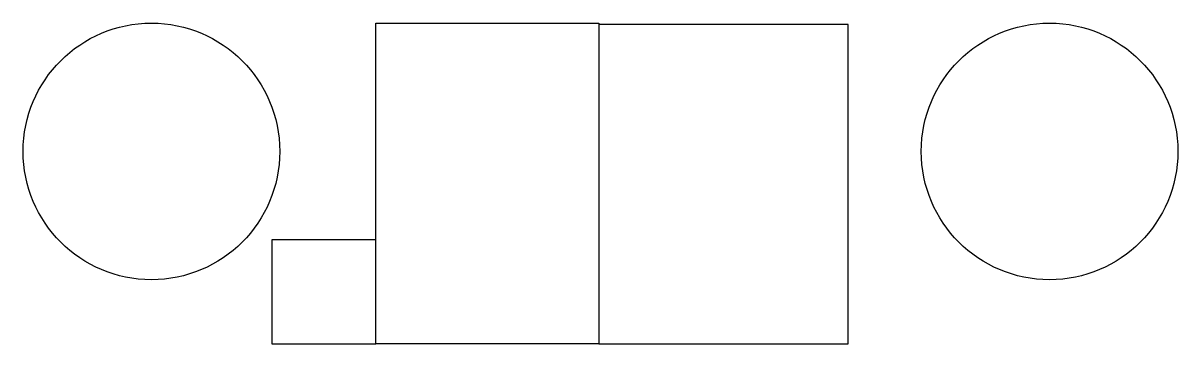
# Model space of a CAD drawing. Header units: inches. Extents: x 1 to 19, y 1 to 26.
# Drawn here: x 1 to 19, y 21 to 26 of the extents above; entities outside this region: 2.
import ezdxf

# ---------------------------------------------------------------- set-up
doc = ezdxf.new("R2010")
doc.units = ezdxf.units.IN
doc.header["$MEASUREMENT"] = 0

msp = doc.modelspace()

# ---------------------------------------------------------------- linework, layer by layer
at = {"elevation": 4.908}
for points in [[(6.5, 26), (9.975, 26), (9.975, 21), (6.5, 21)], [(9.975, 21), (13.862, 21), (13.862, 25.98), (9.975, 25.98)], [(6.5, 21), (6.5, 22.622), (4.877, 22.622), (4.877, 21)]]:
    msp.add_lwpolyline(points, close=True, dxfattribs=at)
for centre in [(3, 24, 3.7), (17, 24, 3.7), (3, 3, 3.7), (17, 3, 3.7)]:
    msp.add_circle(centre, 2)

doc.saveas('drawing.dxf')
